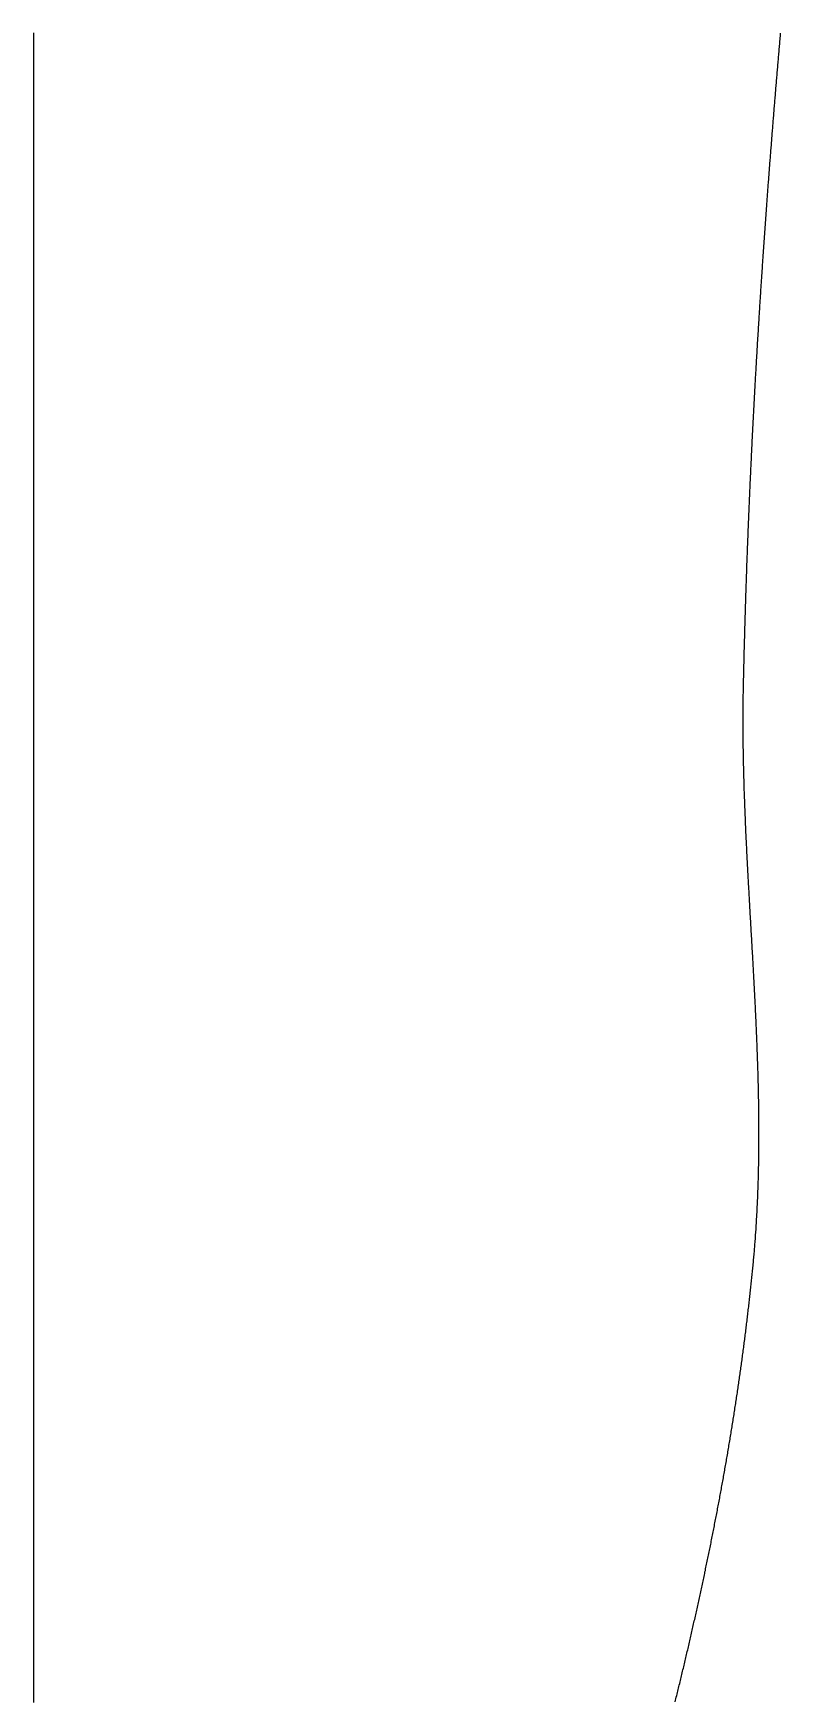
# Model space of a CAD drawing. Header units: metres. Extents: x -33 to 33, y -106 to 106.
# Drawn here: x -33 to -9.2, y 0 to 53.2 of the extents above; entities that cross this region are included whole.
import ezdxf

# ---------------------------------------------------------------- set-up
doc = ezdxf.new("R2010")
doc.units = ezdxf.units.M

msp = doc.modelspace()

# ---------------------------------------------------------------- linework, layer by layer
for points in [[(-32.98, 53.182), (-32.98, 53.132), (-32.98, 53.082), (-32.98, 53.032), (-32.98, 52.982), (-32.98, 52.932), (-32.98, 52.882), (-32.98, 52.832), (-32.98, 52.782), (-32.98, 52.732), (-32.98, 52.682), (-32.98, 52.632), (-32.98, 52.582), (-32.98, 52.532), (-32.98, 52.482), (-32.98, 52.432), (-32.98, 52.382), (-32.98, 52.332), (-32.98, 52.282), (-32.98, 52.232), (-32.98, 52.182), (-32.98, 52.132), (-32.98, 52.082), (-32.98, 52.032), (-32.98, 51.982), (-32.98, 51.932), (-32.98, 51.882), (-32.98, 51.832), (-32.98, 51.782), (-32.98, 51.732), (-32.98, 51.682), (-32.98, 51.632), (-32.98, 51.582), (-32.98, 51.532), (-32.98, 51.482), (-32.98, 51.432), (-32.98, 51.382), (-32.98, 51.332), (-32.98, 51.282), (-32.98, 51.232), (-32.98, 51.182), (-32.98, 51.132), (-32.98, 51.082), (-32.98, 51.032), (-32.98, 50.982), (-32.98, 50.932), (-32.98, 50.882), (-32.98, 50.832), (-32.98, 50.782), (-32.98, 50.732), (-32.98, 50.682), (-32.98, 50.632), (-32.98, 50.582), (-32.98, 50.532), (-32.98, 50.482), (-32.98, 50.432), (-32.98, 50.382), (-32.98, 50.332), (-32.98, 50.282), (-32.98, 50.232), (-32.98, 50.182), (-32.98, 50.132), (-32.98, 50.082), (-32.98, 50.032), (-32.98, 49.982), (-32.98, 49.932), (-32.98, 49.882), (-32.98, 49.832), (-32.98, 49.782), (-32.98, 49.732), (-32.98, 49.682), (-32.98, 49.632), (-32.98, 49.582), (-32.98, 49.532), (-32.98, 49.482), (-32.98, 49.432), (-32.98, 49.382), (-32.98, 49.332), (-32.98, 49.282), (-32.98, 49.232), (-32.98, 49.182), (-32.98, 49.132), (-32.98, 49.082), (-32.98, 49.032), (-32.98, 48.982), (-32.98, 48.932), (-32.98, 48.882), (-32.98, 48.832), (-32.98, 48.782), (-32.98, 48.731), (-32.98, 48.681), (-32.98, 48.631), (-32.98, 48.581), (-32.98, 48.531), (-32.98, 48.481), (-32.98, 48.431), (-32.98, 48.381), (-32.98, 48.331), (-32.98, 48.281), (-32.98, 48.231), (-32.98, 48.181), (-32.98, 48.131), (-32.98, 48.081), (-32.98, 48.031), (-32.98, 47.981), (-32.98, 47.931), (-32.98, 47.881), (-32.98, 47.831), (-32.98, 47.781), (-32.98, 47.731), (-32.98, 47.681), (-32.98, 47.631), (-32.98, 47.581), (-32.98, 47.531), (-32.98, 47.481), (-32.98, 47.431), (-32.98, 47.381), (-32.98, 47.331), (-32.98, 47.281), (-32.98, 47.231), (-32.98, 47.181), (-32.98, 47.131), (-32.98, 47.081), (-32.98, 47.031), (-32.98, 46.981), (-32.98, 46.931), (-32.98, 46.881), (-32.98, 46.831), (-32.98, 46.781), (-32.98, 46.731), (-32.98, 46.681), (-32.98, 46.631), (-32.98, 46.581), (-32.98, 46.531), (-32.98, 46.481), (-32.98, 46.431), (-32.98, 46.381), (-32.98, 46.331), (-32.98, 46.281), (-32.98, 46.231), (-32.98, 46.181), (-32.98, 46.131), (-32.98, 46.081), (-32.98, 46.031), (-32.98, 45.981), (-32.98, 45.931), (-32.98, 45.881), (-32.98, 45.831), (-32.98, 45.781), (-32.98, 45.731), (-32.98, 45.681), (-32.98, 45.631), (-32.98, 45.581), (-32.98, 45.531), (-32.98, 45.481), (-32.98, 45.431), (-32.98, 45.381), (-32.98, 45.331), (-32.98, 45.281), (-32.98, 45.231), (-32.98, 45.181), (-32.98, 45.131), (-32.98, 45.081), (-32.98, 45.031), (-32.98, 44.981), (-32.98, 44.931), (-32.98, 44.881), (-32.98, 44.831), (-32.98, 44.781), (-32.98, 44.731), (-32.98, 44.681), (-32.98, 44.631), (-32.98, 44.581), (-32.98, 44.531), (-32.98, 44.481), (-32.98, 44.431), (-32.98, 44.381), (-32.98, 44.331), (-32.98, 44.281), (-32.98, 44.231), (-32.98, 44.181), (-32.98, 44.131), (-32.98, 44.081), (-32.98, 44.031), (-32.98, 43.981), (-32.98, 43.931), (-32.98, 43.881), (-32.98, 43.831), (-32.98, 43.781), (-32.98, 43.731), (-32.98, 43.681), (-32.98, 43.631), (-32.98, 43.581), (-32.98, 43.531), (-32.98, 43.481), (-32.98, 43.431), (-32.98, 43.381), (-32.98, 43.331), (-32.98, 43.281), (-32.98, 43.231), (-32.98, 43.181), (-32.98, 43.131), (-32.98, 43.081), (-32.98, 43.031), (-32.98, 42.981), (-32.98, 42.931), (-32.98, 42.881), (-32.98, 42.831), (-32.98, 42.781), (-32.98, 42.731), (-32.98, 42.681), (-32.98, 42.631), (-32.98, 42.581), (-32.98, 42.531), (-32.98, 42.481), (-32.98, 42.431), (-32.98, 42.381), (-32.98, 42.331), (-32.98, 42.281), (-32.98, 42.231), (-32.98, 42.181), (-32.98, 42.131), (-32.98, 42.081), (-32.98, 42.031), (-32.98, 41.981), (-32.98, 41.931), (-32.98, 41.881), (-32.98, 41.831), (-32.98, 41.781), (-32.98, 41.731), (-32.98, 41.681), (-32.98, 41.631), (-32.98, 41.581), (-32.98, 41.531), (-32.98, 41.481), (-32.98, 41.431), (-32.98, 41.381), (-32.98, 41.331), (-32.98, 41.281), (-32.98, 41.23), (-32.98, 41.18), (-32.98, 41.13), (-32.98, 41.08), (-32.98, 41.03), (-32.98, 40.98), (-32.98, 40.93), (-32.98, 40.88), (-32.98, 40.83), (-32.98, 40.78), (-32.98, 40.73), (-32.98, 40.68), (-32.98, 40.63), (-32.98, 40.58), (-32.98, 40.53), (-32.98, 40.48), (-32.98, 40.43), (-32.98, 40.38), (-32.98, 40.33), (-32.98, 40.28), (-32.98, 40.23), (-32.98, 40.18), (-32.98, 40.13), (-32.98, 40.08), (-32.98, 40.03), (-32.98, 39.98), (-32.98, 39.93), (-32.98, 39.88), (-32.98, 39.83), (-32.98, 39.78), (-32.98, 39.73), (-32.98, 39.68), (-32.98, 39.63), (-32.98, 39.58), (-32.98, 39.53), (-32.98, 39.48), (-32.98, 39.43), (-32.98, 39.38), (-32.98, 39.33), (-32.98, 39.28), (-32.98, 39.23), (-32.98, 39.18), (-32.98, 39.13), (-32.98, 39.08), (-32.98, 39.03), (-32.98, 38.98), (-32.98, 38.93), (-32.98, 38.88), (-32.98, 38.83), (-32.98, 38.78), (-32.98, 38.73), (-32.98, 38.68), (-32.98, 38.63), (-32.98, 38.58), (-32.98, 38.53), (-32.98, 38.48), (-32.98, 38.43), (-32.98, 38.38), (-32.98, 38.33), (-32.98, 38.28), (-32.98, 38.23), (-32.98, 38.18), (-32.98, 38.13), (-32.98, 38.08), (-32.98, 38.03), (-32.98, 37.98), (-32.98, 37.93), (-32.98, 37.88), (-32.98, 37.83), (-32.98, 37.78), (-32.98, 37.73), (-32.98, 37.68), (-32.98, 37.63), (-32.98, 37.58), (-32.98, 37.53), (-32.98, 37.48), (-32.98, 37.43), (-32.98, 37.38), (-32.98, 37.33), (-32.98, 37.28), (-32.98, 37.23), (-32.98, 37.18), (-32.98, 37.13), (-32.98, 37.08), (-32.98, 37.03), (-32.98, 36.98), (-32.98, 36.93), (-32.98, 36.88), (-32.98, 36.83), (-32.98, 36.78), (-32.98, 36.73), (-32.98, 36.68), (-32.98, 36.63), (-32.98, 36.58), (-32.98, 36.53), (-32.98, 36.48), (-32.98, 36.43), (-32.98, 36.38), (-32.98, 36.33), (-32.98, 36.28), (-32.98, 36.23), (-32.98, 36.18), (-32.98, 36.13), (-32.98, 36.08), (-32.98, 36.03), (-32.98, 35.98), (-32.98, 35.93), (-32.98, 35.88), (-32.98, 35.83), (-32.98, 35.78), (-32.98, 35.73), (-32.98, 35.68), (-32.98, 35.63), (-32.98, 35.58), (-32.98, 35.53), (-32.98, 35.48), (-32.98, 35.43), (-32.98, 35.38), (-32.98, 35.33), (-32.98, 35.28), (-32.98, 35.23), (-32.98, 35.18), (-32.98, 35.13), (-32.98, 35.08), (-32.98, 35.03), (-32.98, 34.98), (-32.98, 34.93), (-32.98, 34.88), (-32.98, 34.83), (-32.98, 34.78), (-32.98, 34.73), (-32.98, 34.68), (-32.98, 34.63), (-32.98, 34.58), (-32.98, 34.53), (-32.98, 34.48), (-32.98, 34.43), (-32.98, 34.38), (-32.98, 34.33), (-32.98, 34.28), (-32.98, 34.23), (-32.98, 34.18), (-32.98, 34.13), (-32.98, 34.08), (-32.98, 34.03), (-32.98, 33.98), (-32.98, 33.93), (-32.98, 33.88), (-32.98, 33.83), (-32.98, 33.78), (-32.98, 33.729), (-32.98, 33.679), (-32.98, 33.629), (-32.98, 33.579), (-32.98, 33.529), (-32.98, 33.479), (-32.98, 33.429), (-32.98, 33.379), (-32.98, 33.329), (-32.98, 33.279), (-32.98, 33.229), (-32.98, 33.179), (-32.98, 33.129), (-32.98, 33.079), (-32.98, 33.029), (-32.98, 32.979), (-32.98, 32.929), (-32.98, 32.879), (-32.98, 32.829), (-32.98, 32.779), (-32.98, 32.729), (-32.98, 32.679), (-32.98, 32.629), (-32.98, 32.579), (-32.98, 32.529), (-32.98, 32.479), (-32.98, 32.429), (-32.98, 32.379), (-32.98, 32.329), (-32.98, 32.279), (-32.98, 32.229), (-32.98, 32.179), (-32.98, 32.129), (-32.98, 32.079), (-32.98, 32.029), (-32.98, 31.979), (-32.98, 31.929), (-32.98, 31.879), (-32.98, 31.829), (-32.98, 31.779), (-32.98, 31.729), (-32.98, 31.679), (-32.98, 31.629), (-32.98, 31.579), (-32.98, 31.529), (-32.98, 31.479), (-32.98, 31.429), (-32.98, 31.379), (-32.98, 31.329), (-32.98, 31.279), (-32.98, 31.229), (-32.98, 31.179), (-32.98, 31.129), (-32.98, 31.079), (-32.98, 31.029), (-32.98, 30.979), (-32.98, 30.929), (-32.98, 30.879), (-32.98, 30.829), (-32.98, 30.779), (-32.98, 30.729), (-32.98, 30.679), (-32.98, 30.629), (-32.98, 30.579), (-32.98, 30.529), (-32.98, 30.479), (-32.98, 30.429), (-32.98, 30.379), (-32.98, 30.329), (-32.98, 30.279), (-32.98, 30.229), (-32.98, 30.179), (-32.98, 30.129), (-32.98, 30.079), (-32.98, 30.029), (-32.98, 29.979), (-32.98, 29.929), (-32.98, 29.879), (-32.98, 29.829), (-32.98, 29.779), (-32.98, 29.729), (-32.98, 29.679), (-32.98, 29.629), (-32.98, 29.579), (-32.98, 29.529), (-32.98, 29.479), (-32.98, 29.429), (-32.98, 29.379), (-32.98, 29.329), (-32.98, 29.279), (-32.98, 29.229), (-32.98, 29.179), (-32.98, 29.129), (-32.98, 29.079), (-32.98, 29.029), (-32.98, 28.979), (-32.98, 28.929), (-32.98, 28.879), (-32.98, 28.829), (-32.98, 28.779), (-32.98, 28.729), (-32.98, 28.679), (-32.98, 28.629), (-32.98, 28.579), (-32.98, 28.529), (-32.98, 28.479), (-32.98, 28.429), (-32.98, 28.379), (-32.98, 28.329), (-32.98, 28.279), (-32.98, 28.229), (-32.98, 28.179), (-32.98, 28.129), (-32.98, 28.079), (-32.98, 28.029), (-32.98, 27.979), (-32.98, 27.929), (-32.98, 27.879), (-32.98, 27.829), (-32.98, 27.779), (-32.98, 27.729), (-32.98, 27.679), (-32.98, 27.629), (-32.98, 27.579), (-32.98, 27.529), (-32.98, 27.479), (-32.98, 27.429), (-32.98, 27.379), (-32.98, 27.329), (-32.98, 27.279), (-32.98, 27.229), (-32.98, 27.179), (-32.98, 27.129), (-32.98, 27.079), (-32.98, 27.029), (-32.98, 26.979), (-32.98, 26.929), (-32.98, 26.879), (-32.98, 26.829), (-32.98, 26.779), (-32.98, 26.729), (-32.98, 26.679), (-32.98, 26.629), (-32.98, 26.579), (-32.98, 26.529), (-32.98, 26.479), (-32.98, 26.429), (-32.98, 26.379), (-32.98, 26.329), (-32.98, 26.279), (-32.98, 26.228), (-32.98, 26.178), (-32.98, 26.128), (-32.98, 26.078), (-32.98, 26.028), (-32.98, 25.978), (-32.98, 25.928), (-32.98, 25.878), (-32.98, 25.828), (-32.98, 25.778), (-32.98, 25.728), (-32.98, 25.678), (-32.98, 25.628), (-32.98, 25.578), (-32.98, 25.528), (-32.98, 25.478), (-32.98, 25.428), (-32.98, 25.378), (-32.98, 25.328), (-32.98, 25.278), (-32.98, 25.228), (-32.98, 25.178), (-32.98, 25.128), (-32.98, 25.078), (-32.98, 25.028), (-32.98, 24.978), (-32.98, 24.928), (-32.98, 24.878), (-32.98, 24.828), (-32.98, 24.778), (-32.98, 24.728), (-32.98, 24.678), (-32.98, 24.628), (-32.98, 24.578), (-32.98, 24.528), (-32.98, 24.478), (-32.98, 24.428), (-32.98, 24.378), (-32.98, 24.328), (-32.98, 24.278), (-32.98, 24.228), (-32.98, 24.178), (-32.98, 24.128), (-32.98, 24.078), (-32.98, 24.028), (-32.98, 23.978), (-32.98, 23.928), (-32.98, 23.878), (-32.98, 23.828), (-32.98, 23.778), (-32.98, 23.728), (-32.98, 23.678), (-32.98, 23.628), (-32.98, 23.578), (-32.98, 23.528), (-32.98, 23.478), (-32.98, 23.428), (-32.98, 23.378), (-32.98, 23.328), (-32.98, 23.278), (-32.98, 23.228), (-32.98, 23.178), (-32.98, 23.128), (-32.98, 23.078), (-32.98, 23.028), (-32.98, 22.978), (-32.98, 22.928), (-32.98, 22.878), (-32.98, 22.828), (-32.98, 22.778), (-32.98, 22.728), (-32.98, 22.678), (-32.98, 22.628), (-32.98, 22.578), (-32.98, 22.528), (-32.98, 22.478), (-32.98, 22.428), (-32.98, 22.378), (-32.98, 22.328), (-32.98, 22.278), (-32.98, 22.228), (-32.98, 22.178), (-32.98, 22.128), (-32.98, 22.078), (-32.98, 22.028), (-32.98, 21.978), (-32.98, 21.928), (-32.98, 21.878), (-32.98, 21.828), (-32.98, 21.778), (-32.98, 21.728), (-32.98, 21.678), (-32.98, 21.628), (-32.98, 21.578), (-32.98, 21.528), (-32.98, 21.478), (-32.98, 21.428), (-32.98, 21.378), (-32.98, 21.328), (-32.98, 21.278), (-32.98, 21.228), (-32.98, 21.178), (-32.98, 21.128), (-32.98, 21.078), (-32.98, 21.028), (-32.98, 20.978), (-32.98, 20.928), (-32.98, 20.878), (-32.98, 20.828), (-32.98, 20.778), (-32.98, 20.728), (-32.98, 20.678), (-32.98, 20.628), (-32.98, 20.578), (-32.98, 20.528), (-32.98, 20.478), (-32.98, 20.428), (-32.98, 20.378), (-32.98, 20.328), (-32.98, 20.278), (-32.98, 20.228), (-32.98, 20.178), (-32.98, 20.128), (-32.98, 20.078), (-32.98, 20.028), (-32.98, 19.978), (-32.98, 19.928), (-32.98, 19.878), (-32.98, 19.828), (-32.98, 19.778), (-32.98, 19.728), (-32.98, 19.678), (-32.98, 19.628), (-32.98, 19.578), (-32.98, 19.528), (-32.98, 19.478), (-32.98, 19.428), (-32.98, 19.378), (-32.98, 19.328), (-32.98, 19.278), (-32.98, 19.228), (-32.98, 19.178), (-32.98, 19.128), (-32.98, 19.078), (-32.98, 19.028), (-32.98, 18.978), (-32.98, 18.928), (-32.98, 18.878), (-32.98, 18.828), (-32.98, 18.778), (-32.98, 18.727), (-32.98, 18.677), (-32.98, 18.627), (-32.98, 18.577), (-32.98, 18.527), (-32.98, 18.477), (-32.98, 18.427), (-32.98, 18.377), (-32.98, 18.327), (-32.98, 18.277), (-32.98, 18.227), (-32.98, 18.177), (-32.98, 18.127), (-32.98, 18.077), (-32.98, 18.027), (-32.98, 17.977), (-32.98, 17.927), (-32.98, 17.877), (-32.98, 17.827), (-32.98, 17.777), (-32.98, 17.727), (-32.98, 17.677), (-32.98, 17.627), (-32.98, 17.577), (-32.98, 17.527), (-32.98, 17.477), (-32.98, 17.427), (-32.98, 17.377), (-32.98, 17.327), (-32.98, 17.277), (-32.98, 17.227), (-32.98, 17.177), (-32.98, 17.127), (-32.98, 17.077), (-32.98, 17.027), (-32.98, 16.977), (-32.98, 16.927), (-32.98, 16.877), (-32.98, 16.827), (-32.98, 16.777), (-32.98, 16.727), (-32.98, 16.677), (-32.98, 16.627), (-32.98, 16.577), (-32.98, 16.527), (-32.98, 16.477), (-32.98, 16.427), (-32.98, 16.377), (-32.98, 16.327), (-32.98, 16.277), (-32.98, 16.227), (-32.98, 16.177), (-32.98, 16.127), (-32.98, 16.077), (-32.98, 16.027), (-32.98, 15.977), (-32.98, 15.927), (-32.98, 15.877), (-32.98, 15.827), (-32.98, 15.777), (-32.98, 15.727), (-32.98, 15.677), (-32.98, 15.627), (-32.98, 15.577), (-32.98, 15.527), (-32.98, 15.477), (-32.98, 15.427), (-32.98, 15.377), (-32.98, 15.327), (-32.98, 15.277), (-32.98, 15.227), (-32.98, 15.177), (-32.98, 15.127), (-32.98, 15.077), (-32.98, 15.027), (-32.98, 14.977), (-32.98, 14.927), (-32.98, 14.877), (-32.98, 14.827), (-32.98, 14.777), (-32.98, 14.727), (-32.98, 14.677), (-32.98, 14.627), (-32.98, 14.577), (-32.98, 14.527), (-32.98, 14.477), (-32.98, 14.427), (-32.98, 14.377), (-32.98, 14.327), (-32.98, 14.277), (-32.98, 14.227), (-32.98, 14.177), (-32.98, 14.127), (-32.98, 14.077), (-32.98, 14.027), (-32.98, 13.977), (-32.98, 13.927), (-32.98, 13.877), (-32.98, 13.827), (-32.98, 13.777), (-32.98, 13.727), (-32.98, 13.677), (-32.98, 13.627), (-32.98, 13.577), (-32.98, 13.527), (-32.98, 13.477), (-32.98, 13.427), (-32.98, 13.377), (-32.98, 13.327), (-32.98, 13.277), (-32.98, 13.227), (-32.98, 13.177), (-32.98, 13.127), (-32.98, 13.077), (-32.98, 13.027), (-32.98, 12.977), (-32.98, 12.927), (-32.98, 12.877), (-32.98, 12.827), (-32.98, 12.777), (-32.98, 12.727), (-32.98, 12.677), (-32.98, 12.627), (-32.98, 12.577), (-32.98, 12.527), (-32.98, 12.477), (-32.98, 12.427), (-32.98, 12.377), (-32.98, 12.327), (-32.98, 12.277), (-32.98, 12.227), (-32.98, 12.177), (-32.98, 12.127), (-32.98, 12.077), (-32.98, 12.027), (-32.98, 11.977), (-32.98, 11.927), (-32.98, 11.877), (-32.98, 11.827), (-32.98, 11.777), (-32.98, 11.727), (-32.98, 11.677), (-32.98, 11.627), (-32.98, 11.577), (-32.98, 11.527), (-32.98, 11.477), (-32.98, 11.427), (-32.98, 11.377), (-32.98, 11.327), (-32.98, 11.277), (-32.98, 11.226), (-32.98, 11.176), (-32.98, 11.126), (-32.98, 11.076), (-32.98, 11.026), (-32.98, 10.976), (-32.98, 10.926), (-32.98, 10.876), (-32.98, 10.826), (-32.98, 10.776), (-32.98, 10.726), (-32.98, 10.676), (-32.98, 10.626), (-32.98, 10.576), (-32.98, 10.526), (-32.98, 10.476), (-32.98, 10.426), (-32.98, 10.376), (-32.98, 10.326), (-32.98, 10.276), (-32.98, 10.226), (-32.98, 10.176), (-32.98, 10.126), (-32.98, 10.076), (-32.98, 10.026), (-32.98, 9.976), (-32.98, 9.926), (-32.98, 9.876), (-32.98, 9.826), (-32.98, 9.776), (-32.98, 9.726), (-32.98, 9.676), (-32.98, 9.626), (-32.98, 9.576), (-32.98, 9.526), (-32.98, 9.476), (-32.98, 9.426), (-32.98, 9.376), (-32.98, 9.326), (-32.98, 9.276), (-32.98, 9.226), (-32.98, 9.176), (-32.98, 9.126), (-32.98, 9.076), (-32.98, 9.026), (-32.98, 8.976), (-32.98, 8.926), (-32.98, 8.876), (-32.98, 8.826), (-32.98, 8.776), (-32.98, 8.726), (-32.98, 8.676), (-32.98, 8.626), (-32.98, 8.576), (-32.98, 8.526), (-32.98, 8.476), (-32.98, 8.426), (-32.98, 8.376), (-32.98, 8.326), (-32.98, 8.276), (-32.98, 8.226), (-32.98, 8.176), (-32.98, 8.126), (-32.98, 8.076), (-32.98, 8.026), (-32.98, 7.976), (-32.98, 7.926), (-32.98, 7.876), (-32.98, 7.826), (-32.98, 7.776), (-32.98, 7.726), (-32.98, 7.676), (-32.98, 7.626), (-32.98, 7.576), (-32.98, 7.526), (-32.98, 7.476), (-32.98, 7.426), (-32.98, 7.376), (-32.98, 7.326), (-32.98, 7.276), (-32.98, 7.226), (-32.98, 7.176), (-32.98, 7.126), (-32.98, 7.076), (-32.98, 7.026), (-32.98, 6.976), (-32.98, 6.926), (-32.98, 6.876), (-32.98, 6.826), (-32.98, 6.776), (-32.98, 6.726), (-32.98, 6.676), (-32.98, 6.626), (-32.98, 6.576), (-32.98, 6.526), (-32.98, 6.476), (-32.98, 6.426), (-32.98, 6.376), (-32.98, 6.326), (-32.98, 6.276), (-32.98, 6.226), (-32.98, 6.176), (-32.98, 6.126), (-32.98, 6.076), (-32.98, 6.026), (-32.98, 5.976), (-32.98, 5.926), (-32.98, 5.876), (-32.98, 5.826), (-32.98, 5.776), (-32.98, 5.726), (-32.98, 5.676), (-32.98, 5.626), (-32.98, 5.576), (-32.98, 5.526), (-32.98, 5.476), (-32.98, 5.426), (-32.98, 5.376), (-32.98, 5.326), (-32.98, 5.276), (-32.98, 5.226), (-32.98, 5.176), (-32.98, 5.126), (-32.98, 5.076), (-32.98, 5.026), (-32.98, 4.976), (-32.98, 4.926), (-32.98, 4.876), (-32.98, 4.826), (-32.98, 4.776), (-32.98, 4.726), (-32.98, 4.676), (-32.98, 4.626), (-32.98, 4.576), (-32.98, 4.526), (-32.98, 4.476), (-32.98, 4.426), (-32.98, 4.376), (-32.98, 4.326), (-32.98, 4.276), (-32.98, 4.226), (-32.98, 4.176), (-32.98, 4.126), (-32.98, 4.076), (-32.98, 4.026), (-32.98, 3.976), (-32.98, 3.926), (-32.98, 3.876), (-32.98, 3.826), (-32.98, 3.776), (-32.98, 3.725), (-32.98, 3.675), (-32.98, 3.625), (-32.98, 3.575), (-32.98, 3.525), (-32.98, 3.475), (-32.98, 3.425), (-32.98, 3.375), (-32.98, 3.325), (-32.98, 3.275), (-32.98, 3.225), (-32.98, 3.175), (-32.98, 3.125), (-32.98, 3.075), (-32.98, 3.025), (-32.98, 2.975), (-32.98, 2.925), (-32.98, 2.875), (-32.98, 2.825), (-32.98, 2.775), (-32.98, 2.725), (-32.98, 2.675), (-32.98, 2.625), (-32.98, 2.575), (-32.98, 2.525), (-32.98, 2.475), (-32.98, 2.425), (-32.98, 2.375), (-32.98, 2.325), (-32.98, 2.275), (-32.98, 2.225), (-32.98, 2.175), (-32.98, 2.125), (-32.98, 2.075), (-32.98, 2.025), (-32.98, 1.975), (-32.98, 1.925), (-32.98, 1.875), (-32.98, 1.825), (-32.98, 1.775), (-32.98, 1.725), (-32.98, 1.675), (-32.98, 1.625), (-32.98, 1.575), (-32.98, 1.525), (-32.98, 1.475), (-32.98, 1.425), (-32.98, 1.375), (-32.98, 1.325), (-32.98, 1.275), (-32.98, 1.225), (-32.98, 1.175), (-32.98, 1.125), (-32.98, 1.075), (-32.98, 1.025), (-32.98, 0.975), (-32.98, 0.925), (-32.98, 0.875), (-32.98, 0.825), (-32.98, 0.775), (-32.98, 0.725), (-32.98, 0.675), (-32.98, 0.625), (-32.98, 0.575), (-32.98, 0.525), (-32.98, 0.475), (-32.98, 0.425), (-32.98, 0.375), (-32.98, 0.325), (-32.98, 0.275), (-32.98, 0.225), (-32.98, 0.175), (-32.98, 0.125), (-32.98, 0.075), (-32.98, 0.025), (-32.98, -0.025)], [(-10.341, 32.396), (-10.34, 32.446), (-10.339, 32.496), (-10.338, 32.546), (-10.337, 32.597), (-10.336, 32.647), (-10.335, 32.697), (-10.333, 32.748), (-10.332, 32.798), (-10.331, 32.848), (-10.33, 32.898), (-10.329, 32.949), (-10.328, 32.999), (-10.326, 33.049), (-10.325, 33.1), (-10.324, 33.15), (-10.323, 33.2), (-10.321, 33.25), (-10.32, 33.301), (-10.319, 33.351), (-10.318, 33.401), (-10.316, 33.451), (-10.315, 33.502), (-10.314, 33.552), (-10.313, 33.602), (-10.311, 33.652), (-10.31, 33.703), (-10.309, 33.753), (-10.307, 33.803), (-10.306, 33.853), (-10.304, 33.904), (-10.303, 33.954), (-10.302, 34.004), (-10.3, 34.054), (-10.299, 34.105), (-10.298, 34.155), (-10.296, 34.205), (-10.295, 34.255), (-10.293, 34.305), (-10.292, 34.356), (-10.29, 34.406), (-10.289, 34.456), (-10.287, 34.506), (-10.286, 34.557), (-10.284, 34.607), (-10.283, 34.657), (-10.281, 34.707), (-10.28, 34.757), (-10.278, 34.808), (-10.277, 34.858), (-10.275, 34.908), (-10.274, 34.958), (-10.272, 35.008), (-10.271, 35.059), (-10.269, 35.109), (-10.267, 35.159), (-10.266, 35.209), (-10.264, 35.259), (-10.262, 35.31), (-10.261, 35.36), (-10.259, 35.41), (-10.258, 35.46), (-10.256, 35.51), (-10.254, 35.56), (-10.253, 35.611), (-10.251, 35.661), (-10.249, 35.711), (-10.247, 35.761), (-10.246, 35.811), (-10.244, 35.861), (-10.242, 35.912), (-10.24, 35.962), (-10.239, 36.012), (-10.237, 36.062), (-10.235, 36.112), (-10.233, 36.162), (-10.232, 36.213), (-10.23, 36.263), (-10.228, 36.313), (-10.226, 36.363), (-10.224, 36.413), (-10.223, 36.463), (-10.221, 36.513), (-10.219, 36.564), (-10.217, 36.614), (-10.215, 36.664), (-10.213, 36.714), (-10.211, 36.764), (-10.209, 36.814), (-10.208, 36.864), (-10.206, 36.914), (-10.204, 36.965), (-10.202, 37.015), (-10.2, 37.065), (-10.198, 37.115), (-10.196, 37.165), (-10.194, 37.215), (-10.192, 37.265), (-10.19, 37.315), (-10.188, 37.365), (-10.186, 37.416), (-10.184, 37.466), (-10.182, 37.516), (-10.18, 37.566), (-10.178, 37.616), (-10.176, 37.666), (-10.174, 37.716), (-10.172, 37.766), (-10.17, 37.816), (-10.167, 37.866), (-10.165, 37.917), (-10.163, 37.967), (-10.161, 38.017), (-10.159, 38.067), (-10.157, 38.117), (-10.155, 38.167), (-10.153, 38.217), (-10.15, 38.267), (-10.148, 38.317), (-10.146, 38.367), (-10.144, 38.417), (-10.142, 38.467), (-10.14, 38.517), (-10.137, 38.568), (-10.135, 38.618), (-10.133, 38.668), (-10.131, 38.718), (-10.128, 38.768), (-10.126, 38.818), (-10.124, 38.868), (-10.122, 38.918), (-10.119, 38.968), (-10.117, 39.018), (-10.115, 39.068), (-10.113, 39.118), (-10.11, 39.168), (-10.108, 39.218), (-10.106, 39.268), (-10.103, 39.318), (-10.101, 39.368), (-10.099, 39.418), (-10.096, 39.468), (-10.094, 39.518), (-10.091, 39.568), (-10.089, 39.618), (-10.087, 39.668), (-10.084, 39.719), (-10.082, 39.769), (-10.079, 39.819), (-10.077, 39.869), (-10.075, 39.919), (-10.072, 39.969), (-10.07, 40.019), (-10.067, 40.069), (-10.065, 40.119), (-10.062, 40.169), (-10.06, 40.219), (-10.057, 40.269), (-10.055, 40.319), (-10.052, 40.369), (-10.05, 40.419), (-10.047, 40.469), (-10.045, 40.519), (-10.042, 40.569), (-10.04, 40.619), (-10.037, 40.669), (-10.034, 40.719), (-10.032, 40.769), (-10.029, 40.819), (-10.027, 40.869), (-10.024, 40.919), (-10.021, 40.969), (-10.019, 41.019), (-10.016, 41.069), (-10.014, 41.119), (-10.011, 41.168), (-10.008, 41.218), (-10.006, 41.268), (-10.003, 41.318), (-10, 41.368), (-9.998, 41.418), (-9.995, 41.468), (-9.992, 41.518), (-9.989, 41.568), (-9.987, 41.618), (-9.984, 41.668), (-9.981, 41.718), (-9.979, 41.768), (-9.976, 41.818), (-9.973, 41.868), (-9.97, 41.918), (-9.968, 41.968), (-9.965, 42.018), (-9.962, 42.068), (-9.959, 42.118), (-9.956, 42.168), (-9.954, 42.218), (-9.951, 42.268), (-9.948, 42.318), (-9.945, 42.367), (-9.942, 42.417), (-9.939, 42.467), (-9.936, 42.517), (-9.934, 42.567), (-9.931, 42.617), (-9.928, 42.667), (-9.925, 42.717), (-9.922, 42.767), (-9.919, 42.817), (-9.916, 42.867), (-9.913, 42.917), (-9.91, 42.967), (-9.907, 43.017), (-9.904, 43.066), (-9.902, 43.116), (-9.899, 43.166), (-9.896, 43.216), (-9.893, 43.266), (-9.89, 43.316), (-9.887, 43.366), (-9.884, 43.416), (-9.881, 43.466), (-9.878, 43.516), (-9.875, 43.566), (-9.872, 43.615), (-9.868, 43.665), (-9.865, 43.715), (-9.862, 43.765), (-9.859, 43.815), (-9.856, 43.865), (-9.853, 43.915), (-9.85, 43.965), (-9.847, 44.015), (-9.844, 44.065), (-9.841, 44.114), (-9.838, 44.164), (-9.835, 44.214), (-9.831, 44.264), (-9.828, 44.314), (-9.825, 44.364), (-9.822, 44.414), (-9.819, 44.464), (-9.816, 44.514), (-9.812, 44.563), (-9.809, 44.613), (-9.806, 44.663), (-9.803, 44.713), (-9.8, 44.763), (-9.796, 44.813), (-9.793, 44.863), (-9.79, 44.912), (-9.787, 44.962), (-9.784, 45.012), (-9.78, 45.062), (-9.777, 45.112), (-9.774, 45.162), (-9.77, 45.212), (-9.767, 45.262), (-9.764, 45.311), (-9.761, 45.361), (-9.757, 45.411), (-9.754, 45.461), (-9.751, 45.511), (-9.747, 45.561), (-9.744, 45.61), (-9.741, 45.66), (-9.737, 45.71), (-9.734, 45.76), (-9.731, 45.81), (-9.727, 45.86), (-9.724, 45.91), (-9.72, 45.959), (-9.717, 46.009), (-9.714, 46.059), (-9.71, 46.109), (-9.707, 46.159), (-9.703, 46.209), (-9.7, 46.258), (-9.697, 46.308), (-9.693, 46.358), (-9.69, 46.408), (-9.686, 46.458), (-9.683, 46.508), (-9.679, 46.557), (-9.676, 46.607), (-9.672, 46.657), (-9.669, 46.707), (-9.665, 46.757), (-9.662, 46.806), (-9.658, 46.856), (-9.655, 46.906), (-9.651, 46.956), (-9.648, 47.006), (-9.644, 47.056), (-9.641, 47.105), (-9.637, 47.155), (-9.634, 47.205), (-9.63, 47.255), (-9.626, 47.305), (-9.623, 47.354), (-9.619, 47.404), (-9.616, 47.454), (-9.612, 47.504), (-9.608, 47.554), (-9.605, 47.603), (-9.601, 47.653), (-9.597, 47.703), (-9.594, 47.753), (-9.59, 47.803), (-9.587, 47.852), (-9.583, 47.902), (-9.579, 47.952), (-9.576, 48.002), (-9.572, 48.052), (-9.568, 48.101), (-9.564, 48.151), (-9.561, 48.201), (-9.557, 48.251), (-9.553, 48.301), (-9.55, 48.35), (-9.546, 48.4), (-9.542, 48.45), (-9.538, 48.5), (-9.535, 48.549), (-9.531, 48.599), (-9.527, 48.649), (-9.523, 48.699), (-9.52, 48.749), (-9.516, 48.798), (-9.512, 48.848), (-9.508, 48.898), (-9.504, 48.948), (-9.501, 48.997), (-9.497, 49.047), (-9.493, 49.097), (-9.489, 49.147), (-9.485, 49.196), (-9.481, 49.246), (-9.478, 49.296), (-9.474, 49.346), (-9.47, 49.395), (-9.466, 49.445), (-9.462, 49.495), (-9.458, 49.545), (-9.454, 49.595), (-9.45, 49.644), (-9.447, 49.694), (-9.443, 49.744), (-9.439, 49.794), (-9.435, 49.843), (-9.431, 49.893), (-9.427, 49.943), (-9.423, 49.993), (-9.419, 50.042), (-9.415, 50.092), (-9.411, 50.142), (-9.407, 50.191), (-9.403, 50.241), (-9.399, 50.291), (-9.395, 50.341), (-9.391, 50.39), (-9.387, 50.44), (-9.383, 50.49), (-9.379, 50.54), (-9.375, 50.589), (-9.371, 50.639), (-9.367, 50.689), (-9.363, 50.739), (-9.359, 50.788), (-9.355, 50.838), (-9.351, 50.888), (-9.347, 50.938), (-9.343, 50.987), (-9.339, 51.037), (-9.335, 51.087), (-9.331, 51.136), (-9.326, 51.186), (-9.322, 51.236), (-9.318, 51.286), (-9.314, 51.335), (-9.31, 51.385), (-9.306, 51.435), (-9.302, 51.484), (-9.298, 51.534), (-9.293, 51.584), (-9.289, 51.634), (-9.285, 51.683), (-9.281, 51.733), (-9.277, 51.783), (-9.273, 51.832), (-9.268, 51.882), (-9.264, 51.932), (-9.26, 51.982), (-9.256, 52.031), (-9.252, 52.081), (-9.247, 52.131), (-9.243, 52.18), (-9.239, 52.23), (-9.235, 52.28), (-9.23, 52.33), (-9.226, 52.379), (-9.222, 52.429), (-9.218, 52.479), (-9.213, 52.528), (-9.209, 52.578), (-9.205, 52.628), (-9.201, 52.677), (-9.196, 52.727), (-9.192, 52.777), (-9.188, 52.827), (-9.183, 52.876), (-9.179, 52.926), (-9.175, 52.976), (-9.171, 53.025), (-9.166, 53.075), (-9.162, 53.125), (-9.158, 53.174)], [(-10.037, 13.892), (-10.032, 13.941), (-10.028, 13.991), (-10.023, 14.041), (-10.018, 14.091), (-10.014, 14.14), (-10.009, 14.19), (-10.005, 14.24), (-10, 14.29), (-9.996, 14.34), (-9.992, 14.389), (-9.988, 14.439), (-9.984, 14.489), (-9.98, 14.539), (-9.976, 14.589), (-9.972, 14.638), (-9.968, 14.688), (-9.964, 14.738), (-9.961, 14.788), (-9.957, 14.838), (-9.954, 14.888), (-9.95, 14.937), (-9.947, 14.987), (-9.943, 15.037), (-9.94, 15.087), (-9.937, 15.137), (-9.934, 15.187), (-9.931, 15.236), (-9.928, 15.286), (-9.925, 15.336), (-9.922, 15.386), (-9.919, 15.436), (-9.916, 15.486), (-9.913, 15.536), (-9.911, 15.585), (-9.908, 15.635), (-9.906, 15.685), (-9.903, 15.735), (-9.901, 15.785), (-9.898, 15.835), (-9.896, 15.885), (-9.894, 15.934), (-9.892, 15.984), (-9.889, 16.034), (-9.887, 16.084), (-9.885, 16.134), (-9.883, 16.184), (-9.882, 16.234), (-9.88, 16.284), (-9.878, 16.334), (-9.876, 16.383), (-9.874, 16.433), (-9.873, 16.483), (-9.871, 16.533), (-9.87, 16.583), (-9.868, 16.633), (-9.867, 16.683), (-9.866, 16.733), (-9.864, 16.783), (-9.863, 16.833), (-9.862, 16.882), (-9.861, 16.932), (-9.86, 16.982), (-9.859, 17.032), (-9.858, 17.082), (-9.857, 17.132), (-9.856, 17.182), (-9.855, 17.232), (-9.854, 17.282), (-9.853, 17.332), (-9.853, 17.382), (-9.852, 17.432), (-9.852, 17.482), (-9.851, 17.531), (-9.85, 17.581), (-9.85, 17.631), (-9.85, 17.681), (-9.849, 17.731), (-9.849, 17.781), (-9.849, 17.831), (-9.848, 17.881), (-9.848, 17.931), (-9.848, 17.981), (-9.848, 18.031), (-9.848, 18.081), (-9.848, 18.131), (-9.848, 18.181), (-9.848, 18.231), (-9.848, 18.281), (-9.849, 18.331), (-9.849, 18.381), (-9.849, 18.431), (-9.849, 18.481), (-9.85, 18.531), (-9.85, 18.58), (-9.85, 18.63), (-9.851, 18.68), (-9.851, 18.73), (-9.852, 18.78), (-9.853, 18.83), (-9.853, 18.88), (-9.854, 18.93), (-9.855, 18.98), (-9.855, 19.03), (-9.856, 19.08), (-9.857, 19.13), (-9.858, 19.18), (-9.859, 19.23), (-9.86, 19.28), (-9.86, 19.33), (-9.861, 19.38), (-9.863, 19.43), (-9.864, 19.48), (-9.865, 19.53), (-9.866, 19.58), (-9.867, 19.63), (-9.868, 19.68), (-9.869, 19.73), (-9.871, 19.78), (-9.872, 19.83), (-9.873, 19.88), (-9.875, 19.93), (-9.876, 19.98), (-9.878, 20.03), (-9.879, 20.08), (-9.88, 20.13), (-9.882, 20.18), (-9.884, 20.23), (-9.885, 20.28), (-9.887, 20.33), (-9.888, 20.38), (-9.89, 20.43), (-9.892, 20.48), (-9.893, 20.53), (-9.895, 20.58), (-9.897, 20.63), (-9.899, 20.681), (-9.901, 20.731), (-9.902, 20.781), (-9.904, 20.831), (-9.906, 20.881), (-9.908, 20.931), (-9.91, 20.981), (-9.912, 21.031), (-9.914, 21.081), (-9.916, 21.131), (-9.918, 21.181), (-9.92, 21.231), (-9.922, 21.281), (-9.925, 21.331), (-9.927, 21.381), (-9.929, 21.431), (-9.931, 21.481), (-9.933, 21.531), (-9.935, 21.581), (-9.938, 21.631), (-9.94, 21.681), (-9.942, 21.731), (-9.945, 21.781), (-9.947, 21.831), (-9.949, 21.881), (-9.952, 21.932), (-9.954, 21.982), (-9.956, 22.032), (-9.959, 22.082), (-9.961, 22.132), (-9.964, 22.182), (-9.966, 22.232), (-9.969, 22.282), (-9.971, 22.332), (-9.974, 22.382), (-9.976, 22.432), (-9.979, 22.482), (-9.981, 22.532), (-9.984, 22.582), (-9.987, 22.632), (-9.989, 22.682), (-9.992, 22.732), (-9.994, 22.783), (-9.997, 22.833), (-10, 22.883), (-10.002, 22.933), (-10.005, 22.983), (-10.008, 23.033), (-10.01, 23.083), (-10.013, 23.133), (-10.016, 23.183), (-10.019, 23.233), (-10.021, 23.283), (-10.024, 23.333), (-10.027, 23.383), (-10.03, 23.433), (-10.032, 23.484), (-10.035, 23.534), (-10.038, 23.584), (-10.041, 23.634), (-10.044, 23.684), (-10.046, 23.734), (-10.049, 23.784), (-10.052, 23.834), (-10.055, 23.884), (-10.058, 23.934), (-10.061, 23.984), (-10.063, 24.034), (-10.066, 24.084), (-10.069, 24.135), (-10.072, 24.185), (-10.075, 24.235), (-10.078, 24.285), (-10.081, 24.335), (-10.084, 24.385), (-10.086, 24.435), (-10.089, 24.485), (-10.092, 24.535), (-10.095, 24.585), (-10.098, 24.635), (-10.101, 24.685), (-10.104, 24.736), (-10.107, 24.786), (-10.109, 24.836), (-10.112, 24.886), (-10.115, 24.936), (-10.118, 24.986), (-10.121, 25.036), (-10.124, 25.086), (-10.127, 25.136), (-10.13, 25.186), (-10.132, 25.236), (-10.135, 25.286), (-10.138, 25.337), (-10.141, 25.387), (-10.144, 25.437), (-10.147, 25.487), (-10.149, 25.537), (-10.152, 25.587), (-10.155, 25.637), (-10.158, 25.687), (-10.161, 25.737), (-10.164, 25.787), (-10.166, 25.837), (-10.169, 25.887), (-10.172, 25.938), (-10.175, 25.988), (-10.177, 26.038), (-10.18, 26.088), (-10.183, 26.138), (-10.186, 26.188), (-10.188, 26.238), (-10.191, 26.288), (-10.194, 26.338), (-10.196, 26.388), (-10.199, 26.438), (-10.202, 26.489), (-10.205, 26.539), (-10.207, 26.589), (-10.21, 26.639), (-10.212, 26.689), (-10.215, 26.739), (-10.218, 26.789), (-10.22, 26.839), (-10.223, 26.889), (-10.225, 26.939), (-10.228, 26.989), (-10.23, 27.04), (-10.233, 27.09), (-10.235, 27.14), (-10.238, 27.19), (-10.24, 27.24), (-10.243, 27.29), (-10.245, 27.34), (-10.248, 27.39), (-10.25, 27.44), (-10.252, 27.49), (-10.255, 27.54), (-10.257, 27.59), (-10.259, 27.641), (-10.262, 27.691), (-10.264, 27.741), (-10.266, 27.791), (-10.268, 27.841), (-10.27, 27.891), (-10.273, 27.941), (-10.275, 27.991), (-10.277, 28.041), (-10.279, 28.091), (-10.281, 28.141), (-10.283, 28.191), (-10.285, 28.241), (-10.287, 28.292), (-10.289, 28.342), (-10.291, 28.392), (-10.293, 28.442), (-10.295, 28.492), (-10.297, 28.542), (-10.299, 28.592), (-10.301, 28.642), (-10.303, 28.692), (-10.304, 28.742), (-10.306, 28.792), (-10.308, 28.842), (-10.31, 28.892), (-10.311, 28.943), (-10.313, 28.993), (-10.315, 29.043), (-10.316, 29.093), (-10.318, 29.143), (-10.319, 29.193), (-10.321, 29.243), (-10.322, 29.293), (-10.324, 29.343), (-10.325, 29.393), (-10.327, 29.443), (-10.328, 29.493), (-10.329, 29.543), (-10.331, 29.593), (-10.332, 29.643), (-10.333, 29.694), (-10.334, 29.744), (-10.335, 29.794), (-10.337, 29.844), (-10.338, 29.894), (-10.339, 29.944), (-10.34, 29.994), (-10.341, 30.044), (-10.342, 30.094), (-10.343, 30.144), (-10.343, 30.194), (-10.344, 30.244), (-10.345, 30.294), (-10.346, 30.344), (-10.347, 30.394), (-10.347, 30.444), (-10.348, 30.494), (-10.349, 30.544), (-10.349, 30.595), (-10.35, 30.645), (-10.35, 30.695), (-10.351, 30.745), (-10.351, 30.795), (-10.351, 30.845), (-10.352, 30.895), (-10.352, 30.945), (-10.352, 30.995), (-10.353, 31.045), (-10.353, 31.095), (-10.353, 31.145), (-10.353, 31.195), (-10.353, 31.245), (-10.353, 31.295), (-10.353, 31.345), (-10.353, 31.395), (-10.353, 31.445), (-10.353, 31.495), (-10.352, 31.545), (-10.352, 31.595), (-10.352, 31.645), (-10.351, 31.695), (-10.351, 31.745), (-10.35, 31.795), (-10.35, 31.845), (-10.349, 31.895), (-10.349, 31.945), (-10.348, 31.995), (-10.347, 32.045), (-10.347, 32.095), (-10.346, 32.145), (-10.345, 32.195), (-10.344, 32.245), (-10.343, 32.295), (-10.342, 32.345), (-10.341, 32.396)], [(-12.519, -0.003), (-12.507, 0.045), (-12.495, 0.094), (-12.483, 0.142), (-12.471, 0.191), (-12.459, 0.239), (-12.447, 0.288), (-12.435, 0.336), (-12.423, 0.385), (-12.411, 0.433), (-12.399, 0.482), (-12.388, 0.53), (-12.376, 0.579), (-12.364, 0.627), (-12.352, 0.676), (-12.341, 0.724), (-12.329, 0.773), (-12.317, 0.821), (-12.306, 0.87), (-12.294, 0.919), (-12.282, 0.967), (-12.271, 1.016), (-12.259, 1.064), (-12.247, 1.113), (-12.236, 1.161), (-12.224, 1.21), (-12.213, 1.259), (-12.201, 1.307), (-12.19, 1.356), (-12.178, 1.404), (-12.167, 1.453), (-12.156, 1.502), (-12.144, 1.55), (-12.133, 1.599), (-12.121, 1.648), (-12.11, 1.696), (-12.099, 1.745), (-12.087, 1.793), (-12.076, 1.842), (-12.065, 1.891), (-12.054, 1.939), (-12.042, 1.988), (-12.031, 2.037), (-12.02, 2.085), (-12.009, 2.134), (-11.998, 2.183), (-11.986, 2.231), (-11.975, 2.28), (-11.964, 2.329), (-11.953, 2.378), (-11.942, 2.426), (-11.931, 2.475), (-11.92, 2.524), (-11.909, 2.572), (-11.898, 2.621), (-11.887, 2.67), (-11.876, 2.719), (-11.865, 2.767), (-11.855, 2.816), (-11.844, 2.865), (-11.833, 2.914), (-11.822, 2.962), (-11.811, 3.011), (-11.8, 3.06), (-11.79, 3.109), (-11.779, 3.157), (-11.768, 3.206), (-11.758, 3.255), (-11.747, 3.304), (-11.736, 3.353), (-11.726, 3.401), (-11.715, 3.45), (-11.704, 3.499), (-11.694, 3.548), (-11.683, 3.597), (-11.673, 3.646), (-11.662, 3.694), (-11.652, 3.743), (-11.641, 3.792), (-11.631, 3.841), (-11.62, 3.89), (-11.61, 3.939), (-11.6, 3.988), (-11.589, 4.036), (-11.579, 4.085), (-11.569, 4.134), (-11.558, 4.183), (-11.548, 4.232), (-11.538, 4.281), (-11.528, 4.33), (-11.518, 4.379), (-11.507, 4.428), (-11.497, 4.477), (-11.487, 4.526), (-11.477, 4.575), (-11.467, 4.624), (-11.457, 4.672), (-11.447, 4.721), (-11.437, 4.77), (-11.427, 4.819), (-11.417, 4.868), (-11.407, 4.917), (-11.397, 4.966), (-11.387, 5.015), (-11.377, 5.064), (-11.367, 5.113), (-11.358, 5.162), (-11.348, 5.211), (-11.338, 5.26), (-11.328, 5.309), (-11.318, 5.358), (-11.309, 5.408), (-11.299, 5.457), (-11.289, 5.506), (-11.28, 5.555), (-11.27, 5.604), (-11.261, 5.653), (-11.251, 5.702), (-11.241, 5.751), (-11.232, 5.8), (-11.222, 5.849), (-11.213, 5.898), (-11.204, 5.947), (-11.194, 5.996), (-11.185, 6.046), (-11.175, 6.095), (-11.166, 6.144), (-11.157, 6.193), (-11.147, 6.242), (-11.138, 6.291), (-11.129, 6.34), (-11.12, 6.39), (-11.11, 6.439), (-11.101, 6.488), (-11.092, 6.537), (-11.083, 6.586), (-11.074, 6.636), (-11.065, 6.685), (-11.056, 6.734), (-11.047, 6.783), (-11.038, 6.832), (-11.029, 6.882), (-11.02, 6.931), (-11.011, 6.98), (-11.002, 7.029), (-10.993, 7.079), (-10.984, 7.128), (-10.975, 7.177), (-10.966, 7.226), (-10.958, 7.276), (-10.949, 7.325), (-10.94, 7.374), (-10.932, 7.423), (-10.923, 7.473), (-10.914, 7.522), (-10.906, 7.571), (-10.897, 7.621), (-10.888, 7.67), (-10.88, 7.719), (-10.871, 7.769), (-10.863, 7.818), (-10.854, 7.867), (-10.846, 7.917), (-10.837, 7.966), (-10.829, 8.016), (-10.821, 8.065), (-10.812, 8.114), (-10.804, 8.164), (-10.796, 8.213), (-10.788, 8.263), (-10.779, 8.312), (-10.771, 8.361), (-10.763, 8.411), (-10.755, 8.46), (-10.747, 8.51), (-10.739, 8.559), (-10.73, 8.609), (-10.722, 8.658), (-10.714, 8.707), (-10.706, 8.757), (-10.698, 8.806), (-10.69, 8.856), (-10.683, 8.905), (-10.675, 8.955), (-10.667, 9.004), (-10.659, 9.054), (-10.651, 9.103), (-10.643, 9.153), (-10.636, 9.203), (-10.628, 9.252), (-10.62, 9.302), (-10.613, 9.351), (-10.605, 9.401), (-10.597, 9.45), (-10.59, 9.5), (-10.582, 9.549), (-10.575, 9.599), (-10.567, 9.649), (-10.56, 9.698), (-10.552, 9.748), (-10.545, 9.797), (-10.537, 9.847), (-10.53, 9.897), (-10.523, 9.946), (-10.516, 9.996), (-10.508, 10.046), (-10.501, 10.095), (-10.494, 10.145), (-10.487, 10.195), (-10.479, 10.244), (-10.472, 10.294), (-10.465, 10.344), (-10.458, 10.393), (-10.451, 10.443), (-10.444, 10.493), (-10.437, 10.543), (-10.43, 10.592), (-10.423, 10.642), (-10.416, 10.692), (-10.409, 10.742), (-10.403, 10.791), (-10.396, 10.841), (-10.389, 10.891), (-10.382, 10.941), (-10.375, 10.991), (-10.369, 11.04), (-10.362, 11.09), (-10.355, 11.14), (-10.349, 11.19), (-10.342, 11.24), (-10.336, 11.289), (-10.329, 11.339), (-10.323, 11.389), (-10.316, 11.439), (-10.31, 11.489), (-10.303, 11.539), (-10.297, 11.589), (-10.291, 11.638), (-10.284, 11.688), (-10.278, 11.738), (-10.272, 11.788), (-10.266, 11.838), (-10.259, 11.888), (-10.253, 11.938), (-10.247, 11.988), (-10.241, 12.038), (-10.235, 12.088), (-10.229, 12.138), (-10.223, 12.188), (-10.217, 12.238), (-10.211, 12.288), (-10.205, 12.338), (-10.199, 12.388), (-10.193, 12.438), (-10.188, 12.488), (-10.182, 12.538), (-10.176, 12.588), (-10.17, 12.638), (-10.165, 12.688), (-10.159, 12.738), (-10.153, 12.788), (-10.148, 12.838), (-10.142, 12.888), (-10.137, 12.938), (-10.131, 12.988), (-10.126, 13.038), (-10.12, 13.089), (-10.115, 13.139), (-10.109, 13.189), (-10.104, 13.239), (-10.099, 13.289), (-10.093, 13.339), (-10.088, 13.389), (-10.083, 13.44), (-10.078, 13.49), (-10.072, 13.54), (-10.067, 13.59), (-10.062, 13.64), (-10.057, 13.691), (-10.052, 13.741), (-10.047, 13.791), (-10.042, 13.841), (-10.037, 13.892)]]:
    msp.add_lwpolyline(points)

doc.saveas('drawing.dxf')
